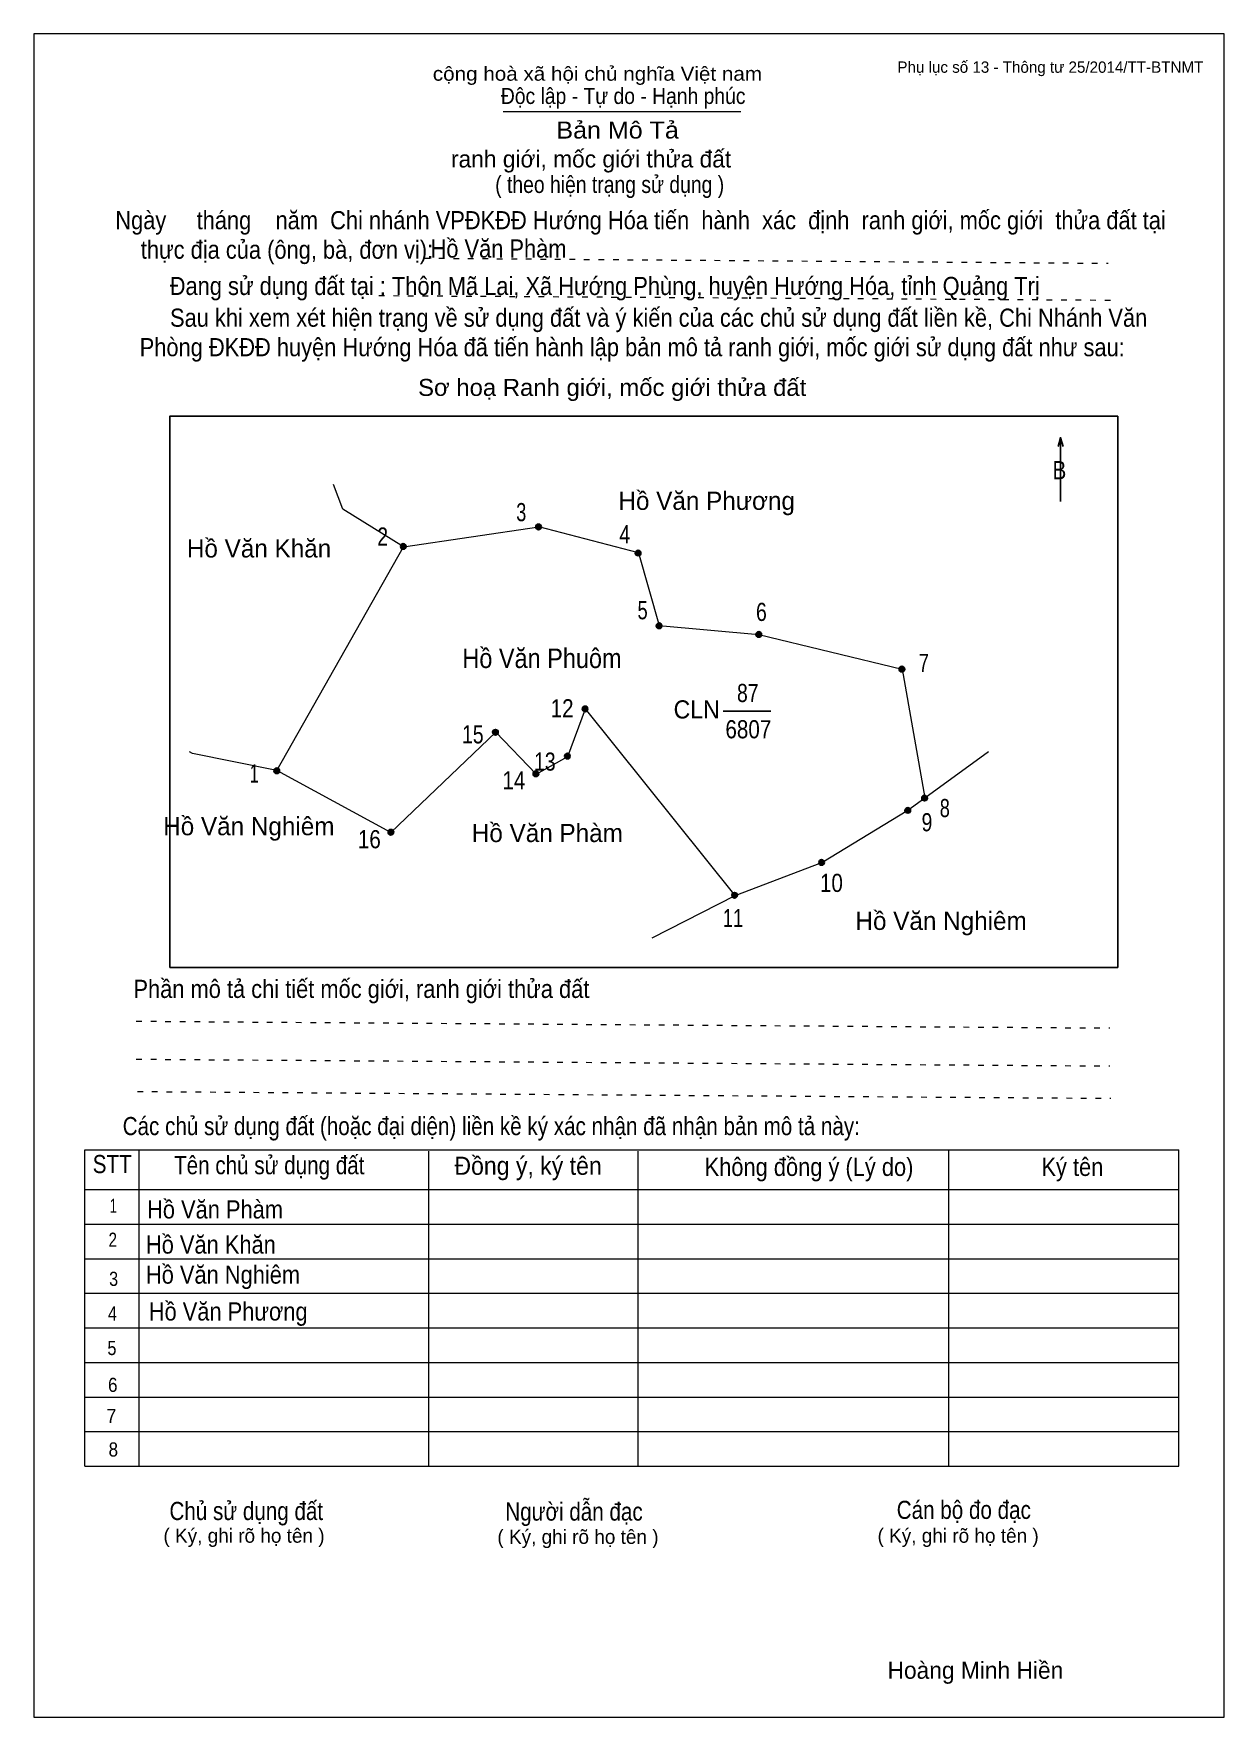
# Model space of a CAD drawing. Header units: centimetres. Extents: x 0 to 21, y 0 to 29.7.
import ezdxf
from ezdxf.enums import TextEntityAlignment as Align

# ---------------------------------------------------------------- set-up
doc = ezdxf.new("R2010")
doc.units = ezdxf.units.CM
doc.header["$LTSCALE"] = 0.13
doc.linetypes.add('DOTTED', pattern=[1.5, 0.3, -1.2])
for name, color, linetype, lineweight in [('1', 7, 'Continuous', 13), ('32', 7, 'Continuous', 25), ('33', 7, 'Continuous', 25), ('6', 7, 'Continuous', 13), ('62', 7, 'Continuous', 13)]:
    doc.layers.add(name, color=color, linetype=linetype, lineweight=lineweight)
for name, color, linetype in [('2', 7, 'Continuous'), ('34', 7, 'Continuous'), ('63', 7, 'Continuous')]:
    doc.layers.add(name, color=color, linetype=linetype)

msp = doc.modelspace()

# ---------------------------------------------------------------- hatches: boundary and pattern name
at = {"layer": '32'}
for points in [[(8.9548, 21.0004, 1), (8.8548, 21.0004, 1)], [(6.5694, 20.6539, 1), (6.4694, 20.6539, 1)], [(10.7115, 20.5384, 1), (10.6115, 20.5384, 1)], [(11.0794, 19.2559, 1), (10.9794, 19.2559, 1)], [(12.8384, 19.1029, 1), (12.7384, 19.1029, 1)], [(15.3623, 18.4911, 1), (15.2623, 18.4911, 1)], [(9.7747, 17.7898, 1), (9.6747, 17.7898, 1)], [(8.1938, 17.376, 1), (8.0938, 17.376, 1)], [(9.4626, 16.9554, 1), (9.3626, 16.9554, 1)], [(4.337, 16.6969, 1), (4.237, 16.6969, 1)], [(8.9082, 16.6441, 1), (8.8082, 16.6441, 1)], [(15.467, 15.9994, 1), (15.367, 15.9994, 1)], [(15.7638, 16.2166, 1), (15.6638, 16.2166, 1)], [(6.3507, 15.6139, 1), (6.2507, 15.6139, 1)], [(13.9474, 15.0801, 1), (13.8474, 15.0801, 1)], [(12.4132, 14.5004, 1), (12.3132, 14.5004, 1)]]:
    msp.add_hatch(color=256, dxfattribs=at).paths.add_polyline_path(points)

# ---------------------------------------------------------------- linework, layer by layer
at = {"layer": '1'}
msp.add_lwpolyline([(21, 0), (21, 29.7), (0, 29.7), (0, 0)], close=True, dxfattribs=at)
at = {"layer": '32'}
for centre in [(8.9048, 21.0004), (6.5194, 20.6539), (10.6615, 20.5384), (11.0294, 19.2559), (12.7884, 19.1029), (15.3123, 18.4911), (9.7247, 17.7898), (8.1438, 17.376), (9.4126, 16.9554), (4.287, 16.6969), (8.8582, 16.6441), (15.417, 15.9994), (15.7138, 16.2166), (6.3007, 15.6139), (13.8974, 15.0801), (12.3632, 14.5004)]:
    msp.add_circle(centre, 0.05, dxfattribs=at)
at = {"layer": '33'}
msp.add_line((12.16, 17.75), (13, 17.75), dxfattribs=at)
at = {"layer": '6'}
for p, q in [((6.52, 20.65), (8.91, 21)), ((10.67, 20.54), (8.91, 21)), ((4.29, 16.7), (6.52, 20.65)), ((12.37, 14.5), (9.73, 17.79)), ((15.72, 16.22), (16.84, 17.04)), ((6.3, 15.61), (4.29, 16.7)), ((10.91, 13.75), (12.37, 14.5))]:
    msp.add_line(p, q, dxfattribs=at)
for points in [[(6.52, 20.65), (5.45, 21.31), (5.29, 21.75)], [(10.67, 20.54), (11.03, 19.26), (12.79, 19.1), (15.32, 18.49), (15.72, 16.22)], [(6.3, 15.61), (8.15, 17.38), (8.86, 16.64), (9.42, 16.95), (9.73, 17.79)], [(4.29, 16.7), (2.8, 17), (2.75, 17.03)], [(12.37, 14.5), (13.9, 15.08), (15.42, 16), (15.72, 16.22)]]:
    msp.add_lwpolyline(points, dxfattribs=at)
at = {"layer": '62'}
for p, q in [((8.28, 28.33), (12.47, 28.33)), ((0.9, 10.01), (20.2, 10.01)), ((0.9, 4.43), (0.9, 10.01)), ((1.86, 4.43), (1.86, 10.01)), ((6.97, 4.43), (6.97, 9.99)), ((10.66, 4.43), (10.66, 9.99)), ((16.14, 4.43), (16.14, 10.01)), ((20.2, 4.43), (20.2, 10.01)), ((0.9, 9.31), (20.2, 9.31)), ((0.9, 8.7), (20.2, 8.7)), ((0.9, 8.09), (20.2, 8.09)), ((0.9, 7.48), (20.2, 7.48)), ((0.9, 6.87), (20.2, 6.87)), ((0.9, 6.26), (20.2, 6.26)), ((0.9, 5.65), (20.2, 5.65)), ((0.9, 5.04), (20.2, 5.04)), ((0.9, 4.43), (20.2, 4.43))]:
    msp.add_line(p, q, dxfattribs=at)
at = {"layer": '62', "linetype": 'DOTTED'}
for p, q in [((6.89, 25.74), (18.95, 25.65)), ((6.09, 25.08), (19.04, 25)), ((1.81, 12.28), (18.98, 12.16)), ((1.81, 11.61), (18.98, 11.49)), ((1.83, 11.04), (19, 10.92))]:
    msp.add_line(p, q, dxfattribs=at)
at = {"layer": '62', "lineweight": 25}
for p, q in [((18.11, 22.58), (18.11, 21.45)), ((18.11, 22.57), (18.07, 22.42)), ((18.11, 22.57), (18.16, 22.42))]:
    msp.add_line(p, q, dxfattribs=at)
msp.add_lwpolyline([(2.4, 13.23), (19.12, 13.23), (19.12, 22.95), (2.4, 22.95)], close=True, dxfattribs=at)

# ---------------------------------------------------------------- texts
at = {"layer": '2', "width": 0.9}
msp.add_text('Hồ Văn Phuôm', height=0.344, dxfattribs=at).set_placement((8.965, 18.51), align=Align.CENTER)
at = {"layer": '32'}
for s, width, p in [('3', 0.75, (8.6, 21.1)), ('2', 0.8, (6.155, 20.67)), ('4', 0.8, (10.425, 20.71)), ('5', 0.75, (10.74, 19.37)), ('6', 0.8, (12.835, 19.34)), ('7', 0.75, (15.7, 18.44)), ('12', 0.85, (9.32, 17.64)), ('15', 0.8, (7.745, 17.18)), ('13', 0.8, (9.015, 16.7)), ('1', 0.65, (3.89, 16.49)), ('14', 0.85, (8.47, 16.37)), ('8', 0.75, (16.07, 15.88)), ('9', 0.8, (15.755, 15.63)), ('16', 0.85, (5.92, 15.33)), ('10', 0.85, (14.07, 14.56)), ('11', 0.75, (12.335, 13.94))]:
    msp.add_text(s, height=0.32, dxfattribs=dict(at, width=width)).set_placement(p, align=Align.CENTER)
at = {"layer": '33'}
for s, p in [('Hồ Văn Phương', (11.87, 21.3)), ('Hồ Văn Khăn', (3.975, 20.46)), ('Hồ Văn Nghiêm', (3.795, 15.56)), ('Hồ Văn Phàm', (9.06, 15.44)), ('Hồ Văn Phàm', (9.06, 15.44)), ('Hồ Văn Nghiêm', (16.005, 13.89))]:
    msp.add_text(s, height=0.32, dxfattribs=at).set_placement(p, align=Align.CENTER)
for s, width, p in [('87', 0.8, (12.595, 17.91)), ('6807', 0.85, (12.605, 17.27))]:
    msp.add_text(s, height=0.32, dxfattribs=dict(at, width=width)).set_placement(p, align=Align.CENTER)
at = {"layer": '33', "width": 0.95}
msp.add_text('CLN', height=0.32, dxfattribs=at).set_placement((12.1, 17.62), align=Align.RIGHT)
at = {"layer": '34', "width": 0.9}
for s, p in [('Hồ Văn Phàm', (7, 25.75)), ('Hồ Văn Phàm', (2, 8.8)), ('Hồ Văn Khăn', (1.98, 8.18)), ('Hồ Văn Nghiêm', (1.98, 7.65)), ('Hồ Văn Phương', (2.03, 7))]:
    msp.add_text(s, height=0.32, dxfattribs=at).set_placement(p)
at = {"layer": '62'}
for s, height, width, p in [('cộng hoà xã hội chủ nghĩa Việt nam', 0.2474, 1.1, (7.04, 28.87)), ('Độc lập - Tự do - Hạnh phúc', 0.2828, 0.9, (8.24, 28.46)), ('Bản Mô Tả', 0.3, 1.1, (9.22, 27.85)), ('( theo hiện trạng sử dụng )', 0.3, 0.85, (8.14, 26.89)), ('Ngày     tháng    năm  Chi nhánh VPĐKĐĐ Hướng Hóa tiến  hành  xác  định  ranh giới, mốc giới  thửa đất tại ', 0.32, 0.9, (1.44, 26.25)), ('thực địa của (ông, bà, đơn vị): ', 0.32, 0.9, (1.89, 25.73)), ('Đang sử dụng đất tại : Thôn Mã Lai, Xã Hướng Phùng, huyện Hướng Hóa, tỉnh Quảng Trị', 0.32, 0.9, (2.4, 25.09)), ('     Sau khi xem xét hiện trạng về sử dụng đất và ý kiến của các chủ sử dụng đất liền kề, Chi Nhánh Văn ', 0.32, 0.9, (1.87, 24.53)), ('Phòng ĐKĐĐ huyện Hướng Hóa đã tiến hành lập bản mô tả ranh giới, mốc giới sử dụng đất như sau:', 0.32, 0.9, (1.87, 24.01)), ('Sơ hoạ Ranh giới, mốc giới thửa đất', 0.3, 1.05, (6.78, 23.31)), ('B', 0.32, 0.85, (17.97, 21.84)), ('Phần mô tả chi tiết mốc giới, ranh giới thửa đất ', 0.32, 0.9, (1.76, 12.69)), ('Các chủ sử dụng đất (hoặc đại diện) liền kề ký xác nhận đã nhận bản mô tả này:', 0.32, 0.85, (1.57, 10.27))]:
    msp.add_text(s, height=height, dxfattribs=dict(at, width=width)).set_placement(p)
msp.add_text('ranh giới, mốc giới thửa đất', height=0.3, dxfattribs=at).set_placement((7.36, 27.34))
for s, height, width, p in [('STT', 0.32, 0.85, (1.385, 9.6)), ('Tên chủ sử dụng đất', 0.32, 0.85, (4.155, 9.58)), ('Đồng ý, ký tên', 0.32, 0.95, (8.72, 9.57)), ('Không đồng ý (Lý do)', 0.32, 0.9, (13.675, 9.55)), ('Ký tên', 0.32, 0.9, (18.32, 9.55)), ('1', 0.25, 0.7, (1.405, 8.9)), ('2', 0.25, 0.8, (1.395, 8.3)), ('3', 0.25, 0.85, (1.41, 7.61)), ('4', 0.25, 0.85, (1.39, 7)), ('5', 0.25, 0.85, (1.38, 6.39)), ('6', 0.25, 0.9, (1.395, 5.74)), ('7', 0.25, 0.95, (1.37, 5.19)), ('8', 0.25, 0.9, (1.405, 4.6)), ('Người dẫn đạc', 0.32, 0.85, (9.53, 3.47)), ('Chủ sử dụng đất', 0.32, 0.85, (3.75, 3.48)), ('Cán bộ đo đạc', 0.32, 0.85, (16.405, 3.5))]:
    msp.add_text(s, height=height, dxfattribs=dict(at, width=width)).set_placement(p, align=Align.CENTER)
for p in [(3.71, 3.08), (9.6, 3.06), (16.305, 3.08)]:
    msp.add_text('( Ký, ghi rõ họ tên )', height=0.25, dxfattribs=at).set_placement(p, align=Align.CENTER)
at = {"layer": '63'}
msp.add_text('Phụ lục số 13 - Thông tư 25/2014/TT-BTNMT', height=0.2, dxfattribs=at).set_placement((20.63, 29.01), align=Align.RIGHT)
msp.add_text('Hoàng Minh Hiền', height=0.3, dxfattribs=at).set_placement((16.61, 0.68), align=Align.CENTER)

doc.saveas('drawing.dxf')
